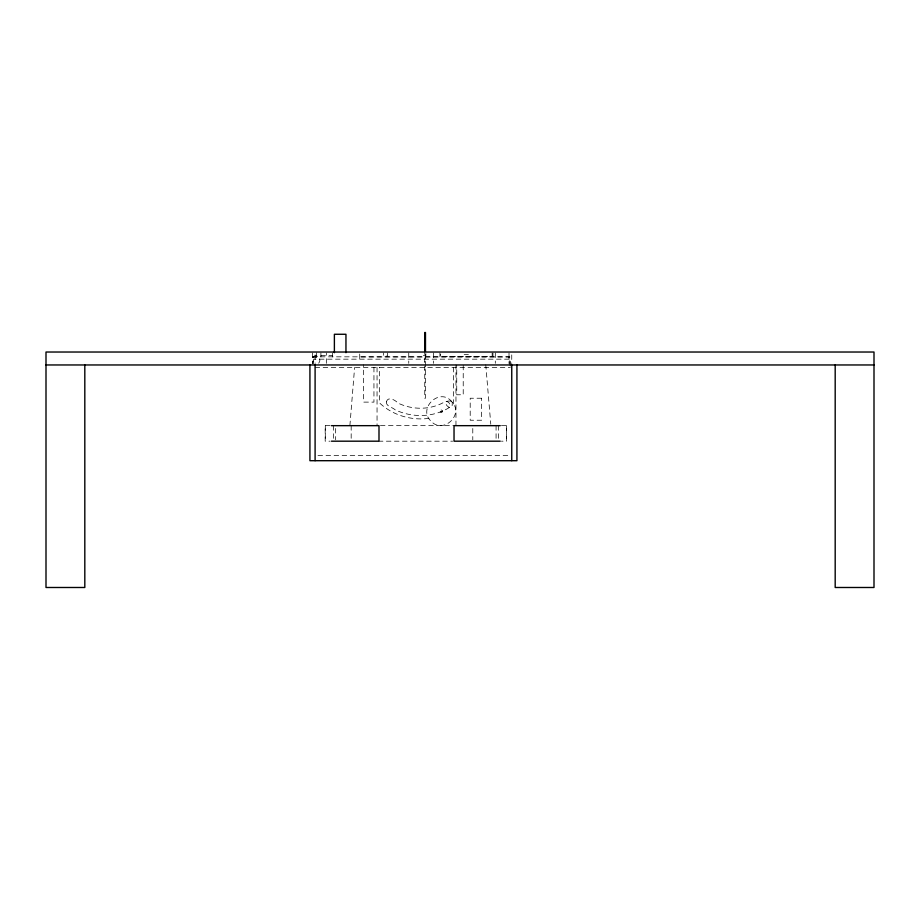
<?xml version="1.0" encoding="UTF-8"?>
<svg xmlns="http://www.w3.org/2000/svg" width="920" height="920" viewBox="0 0 920 920"><rect width="100%" height="100%" fill="white"/><g stroke="black" fill="none" stroke-linecap="round" stroke-linejoin="round"><path stroke-width="0.69" stroke-dasharray="4.6 3.45" d="M320.907 356.971L320.907 352.958M326.335 363.331L326.335 352.958M332.339 356.971L332.339 352.958M509.013 358.719L509.013 356.971L359.731 356.971M349.887 425.661L354.614 367.436M318.665 363.193C323.092 358.179 314.019 352.107 312.627 358.719L312.627 356.971L316.526 356.971M440.162 411.918C445.579 412.022 440.093 407.94 439.933 411.286C440.001 412.965 442.738 412.723 442.52 411.067M428.904 418.393L428.95 418.381C411.251 420.716 392.622 415.276 379.558 402.96L379.558 367.448M464.186 354.614L468.406 354.614M320.907 355.649L332.339 355.649M423.349 355.672L425.879 355.672L425.879 352.958M424.752 361.491L425.477 361.491M315.1 367.448L510.312 367.448M424.752 369.253L425.477 369.253M330.038 425.661L325.185 425.661L325.185 441.186L330.038 441.186M380.409 425.661L454.687 425.661M501.446 425.661L506.552 425.661L506.552 441.186L501.446 441.186M378.327 441.186L452.617 441.186M317.975 455.526L510.312 455.526M451.272 401.178C437.598 399.211 454.066 415.667 452.099 402.005C464.197 414.851 442.98 434.355 431.123 421.279C417.266 408.572 439.645 387.09 451.72 401.546L451.329 401.074L452.928 402.983M313.214 363.193L312.627 361.583M485.737 364.596L490.785 424.246M509.013 361.583L509.013 363.596M511.75 354.901L511.75 363.526M510.312 366.068L510.312 359.168L313.662 359.168L313.662 363.308M509.795 365.274L509.795 356.834L313.145 356.834L313.145 363.872M509.013 352.958L509.013 359.168M506.425 425.661L506.425 441.186M498.352 425.661L498.352 439.783M496.075 425.661L496.075 439.783M495.305 352.958L495.305 363.331M492.97 352.958L492.97 356.834M492.154 352.958L492.154 356.58L440.438 356.58L440.438 354.166M472.788 428.49L472.788 439.783M463.22 365.274L463.22 394.772L456.745 394.772L456.745 365.274M455.963 364.596L455.963 425.661M453.456 367.413L453.456 403.903M439.933 352.958L439.933 356.834M433.458 352.958L433.458 363.331M425.477 354.142L425.477 398.233L424.752 398.233L424.752 351.44M408.756 352.958L408.756 363.331M387.665 352.958L387.665 356.109L383.571 356.109L383.571 352.958M377.05 367.436L377.05 425.661M373.945 367.379L373.945 402.12L363.596 402.12L363.596 364.596M359.731 353.993L359.731 359.168M351.175 425.661L351.175 439.783M335.662 428.49L335.662 439.783M333.385 425.661L333.385 439.783M325.3 425.661L325.3 441.186M316.526 352.693L316.526 359.168M315.1 354.901L315.1 363.526M312.627 352.958L312.627 363.872M386.4 401.902C385.986 406.64 392.679 407.18 395.163 409.825C411.746 417.714 432.228 417.599 448.19 408.238C450.409 406.939 450.363 403.351 448.143 402.074C446.959 401.338 445.36 401.327 444.21 402.12C430.192 410.147 412.309 410.067 397.9 403.029C395.588 400.211 387.78 395.864 386.4 401.902M481.585 398.233L470.2 398.233L470.2 420.233L481.585 420.233L481.585 398.233"/><path stroke-width="1.38" d="M46 364.964L874 364.964M331.418 425.661L378.994 425.661L378.994 441.186L331.418 441.186M500.238 425.661L454.031 425.661L454.031 441.186L500.238 441.186M835.187 364.964L835.187 587.489L874 587.489L874 352.026L46 352.026L46 587.489L84.812 587.489L84.812 364.964M516.925 364.964L516.925 460.701L309.925 460.701L309.925 364.964M511.75 364.964L511.75 460.701M425.477 351.44L425.477 332.511L424.752 332.511L424.752 351.44M345.954 352.693L345.954 334.27L334.385 334.27L334.385 352.693M315.1 364.964L315.1 460.701"/></g></svg>
